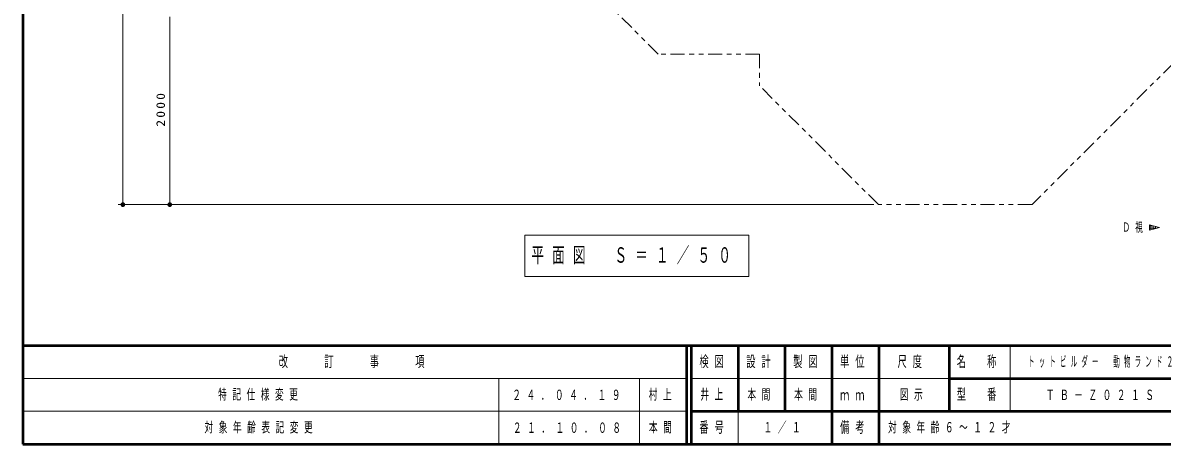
# Model space of a CAD drawing. Units: millimetres on the paper, scale 1:50. Extents: x -385 to 0, y -594 to 267.
# Drawn here: x -385 to -142.1, y 0 to 89.8 of the extents above; entities that cross this region are included whole.
import ezdxf

# ---------------------------------------------------------------- set-up
doc = ezdxf.new("R2010")
doc.units = ezdxf.units.MM
doc.linetypes.add('USER3', pattern=[8, 3, -1, 1, -1, 1, -1])
doc.layers.add('LY_1', color=140, linetype='Continuous', lineweight=50)
doc.styles.add('ＭＳ ゴシック', font='')
doc.styles.get('ＭＳ ゴシック').set_extended_font_data('MS Gothic')

# ---------------------------------------------------------------- blocks, each defined once
blk = doc.blocks.new('filled_dot')
at = {"color": 0, "linetype": 'Continuous', "lineweight": -2, "const_width": 1.25}
blk.add_lwpolyline([(-0.625, 0, 1), (0.625, 0, 1)], format="xyb", close=True, dxfattribs=at)

msp = doc.modelspace()

# ---------------------------------------------------------------- linework, layer by layer
at = {"layer": 'LY_1', "color": 7}
for p, q in [((-385, 267), (-385, 0)), ((-385, 21), (0, 21)), ((-385, 0), (0, 0))]:
    msp.add_line(p, q, dxfattribs=at)
at = {"layer": 'LY_1', "color": 7, "lineweight": 13}
for p, q in [((-363.663, 51.036), (-363.663, 229.356)), ((-353.663, 51.036), (-353.663, 91.036)), ((-354.663, 51.036), (-364.663, 51.036)), ((-203.561, 51.036), (-354.663, 51.036)), ((-144.761, 45.561), (-144.761, 46.718)), ((-142.601, 46.139), (-144.761, 46.718)), ((-144.761, 46.5), (-143.947, 46.5)), ((-144.5, 45.631), (-144.5, 46.648)), ((-144, 45.765), (-144, 46.514)), ((-143.5, 45.898), (-143.5, 46.38)), ((-143, 46.032), (-143, 46.246)), ((-277.96, 44.516), (-277.96, 35.716)), ((-230.16, 44.516), (-277.96, 44.516)), ((-230.16, 35.716), (-230.16, 44.516)), ((-144.761, 45.561), (-142.601, 46.139)), ((-144.761, 46), (-143.121, 46)), ((-277.96, 35.716), (-230.16, 35.716)), ((-174.5, 21), (-174.5, 7)), ((-385, 14), (-243.5, 14)), ((-283.5, 14), (-283.5, 0)), ((-253.5, 14), (-253.5, 0)), ((-242.5, 14), (-187.5, 14)), ((-385, 7), (-243.5, 7)), ((-232.5, 7), (-232.5, 0))]:
    msp.add_line(p, q, dxfattribs=at)
at = {"layer": 'LY_1', "color": 7, "linetype": 'USER3', "lineweight": 13}
for p, q in [((-249.517, 83.077), (-294.255, 127.816)), ((-227.883, 83.077), (-249.517, 83.077)), ((-227.883, 83.077), (-227.883, 76.359)), ((-139.653, 81.189), (-169.806, 51.036)), ((-202.561, 51.036), (-227.883, 76.359)), ((-169.806, 51.036), (-202.561, 51.036))]:
    msp.add_line(p, q, dxfattribs=at)
at = {"layer": 'LY_1'}
for p, q in [((-243.5, 21), (-243.5, 0)), ((-242.5, 21), (-242.5, 0)), ((-232.5, 21), (-232.5, 7)), ((-222.5, 21), (-222.5, 7)), ((-212.5, 21), (-212.5, 0)), ((-202.5, 21), (-202.5, 7)), ((-187.5, 21), (-187.5, 7)), ((-187.5, 14), (-70, 14)), ((-242.5, 7), (0, 7)), ((-202.5, 7), (-202.5, 0))]:
    msp.add_line(p, q, dxfattribs=at)

# ---------------------------------------------------------------- block references
at = {"layer": 'LY_1', "color": 7, "lineweight": 13, "xscale": 0.4, "yscale": 0.4, "rotation": 90}
for p in [(-363.663, 51.036), (-353.663, 51.036)]:
    msp.add_blockref('filled_dot', p, dxfattribs=at)

# ---------------------------------------------------------------- texts
at = {"layer": 'LY_1', "color": 7, "insert": (-354.663, 71.459), "char_height": 1.833, "attachment_point": 8, "rotation": 90, "style": 'ＭＳ ゴシック'}
msp.add_mtext('\\T1.33;\\W1.15;2000', dxfattribs=at)
at = {"layer": 'LY_1', "color": 7, "style": 'ＭＳ ゴシック'}
for s, insert, char_height, attachment_point in [('\\T1.64;\\W0.6;Ｄ視', (-147.821, 46.139), 1.979, 5), ('\\T1.64;\\W0.6;平面図\u3000Ｓ＝１／５０', (-276.56, 40.116), 3.299, 4), ('\\T1.64;\\W0.6;改\u3000\u3000訂\u3000\u3000事\u3000\u3000項', (-314.25, 17.5), 2.346, 5), ('\\T1.64;\\W0.6;検図', (-237.5, 17.5), 2.346, 5), ('\\T1.64;\\W0.6;設計', (-227.5, 17.5), 2.346, 5), ('\\T1.64;\\W0.6;製図', (-217.5, 17.5), 2.346, 5), ('\\T1.64;\\W0.6;単位', (-207.5, 17.5), 2.346, 5), ('\\T1.64;\\W0.6;尺度', (-195.25, 17.5), 2.346, 5), ('\\T1.64;\\W0.6;名\u3000称', (-181, 17.5), 2.346, 5), ('\\T1.64;\\W0.45;トットビルダー\u3000動物ランド２', (-154.75, 17.5), 2.199, 5), ('\\T1.64;\\W0.6;特記仕様変更', (-334.25, 10.5), 2.199, 5), ('\\T1.64;\\W0.6;２４．０４．１９', (-268.5, 10.5), 2.199, 5), ('\\T1.64;\\W0.6;村上', (-248.5, 10.5), 2.199, 5), ('\\T1.64;\\W0.6;井上', (-237.5, 10.5), 2.199, 5), ('\\T1.64;\\W0.6;本間', (-230.5, 10.5), 2.199, 4), ('\\T1.64;\\W0.6;本間', (-217.5, 10.5), 2.199, 5), ('\\T1.64;\\W0.6;ｍｍ', (-207.5, 10.5), 2.346, 5), ('\\T1.64;\\W0.6;図示', (-198, 10.5), 2.199, 4), ('\\T1.64;\\W0.6;型\u3000番', (-181, 10.5), 2.346, 5), ('\\T1.64;\\W0.6;ＴＢ－Ｚ０２１Ｓ', (-154.75, 10.5), 2.199, 5), ('\\T1.64;\\W0.6;対象年齢表記変更', (-346.25, 3.5), 2.199, 4), ('\\T1.64;\\W0.6;本間', (-251.5, 3.5), 2.199, 4), ('\\T1.64;\\W0.6;番号', (-237.5, 3.5), 2.346, 5), ('\\T1.64;\\W0.6;１／１', (-222.5, 3.5), 2.199, 5), ('\\T1.64;\\W0.6;備考', (-207.5, 3.5), 2.346, 5), ('\\T1.64;\\W0.6;対象年齢６～１２才', (-200.5, 3.5), 2.199, 4), ('\\T1.64;\\W0.6;２１．１０．０８', (-280.5, 3.5), 2.199, 4)]:
    msp.add_mtext(s, dxfattribs=dict(at, insert=insert, char_height=char_height, attachment_point=attachment_point))

doc.saveas('drawing.dxf')
